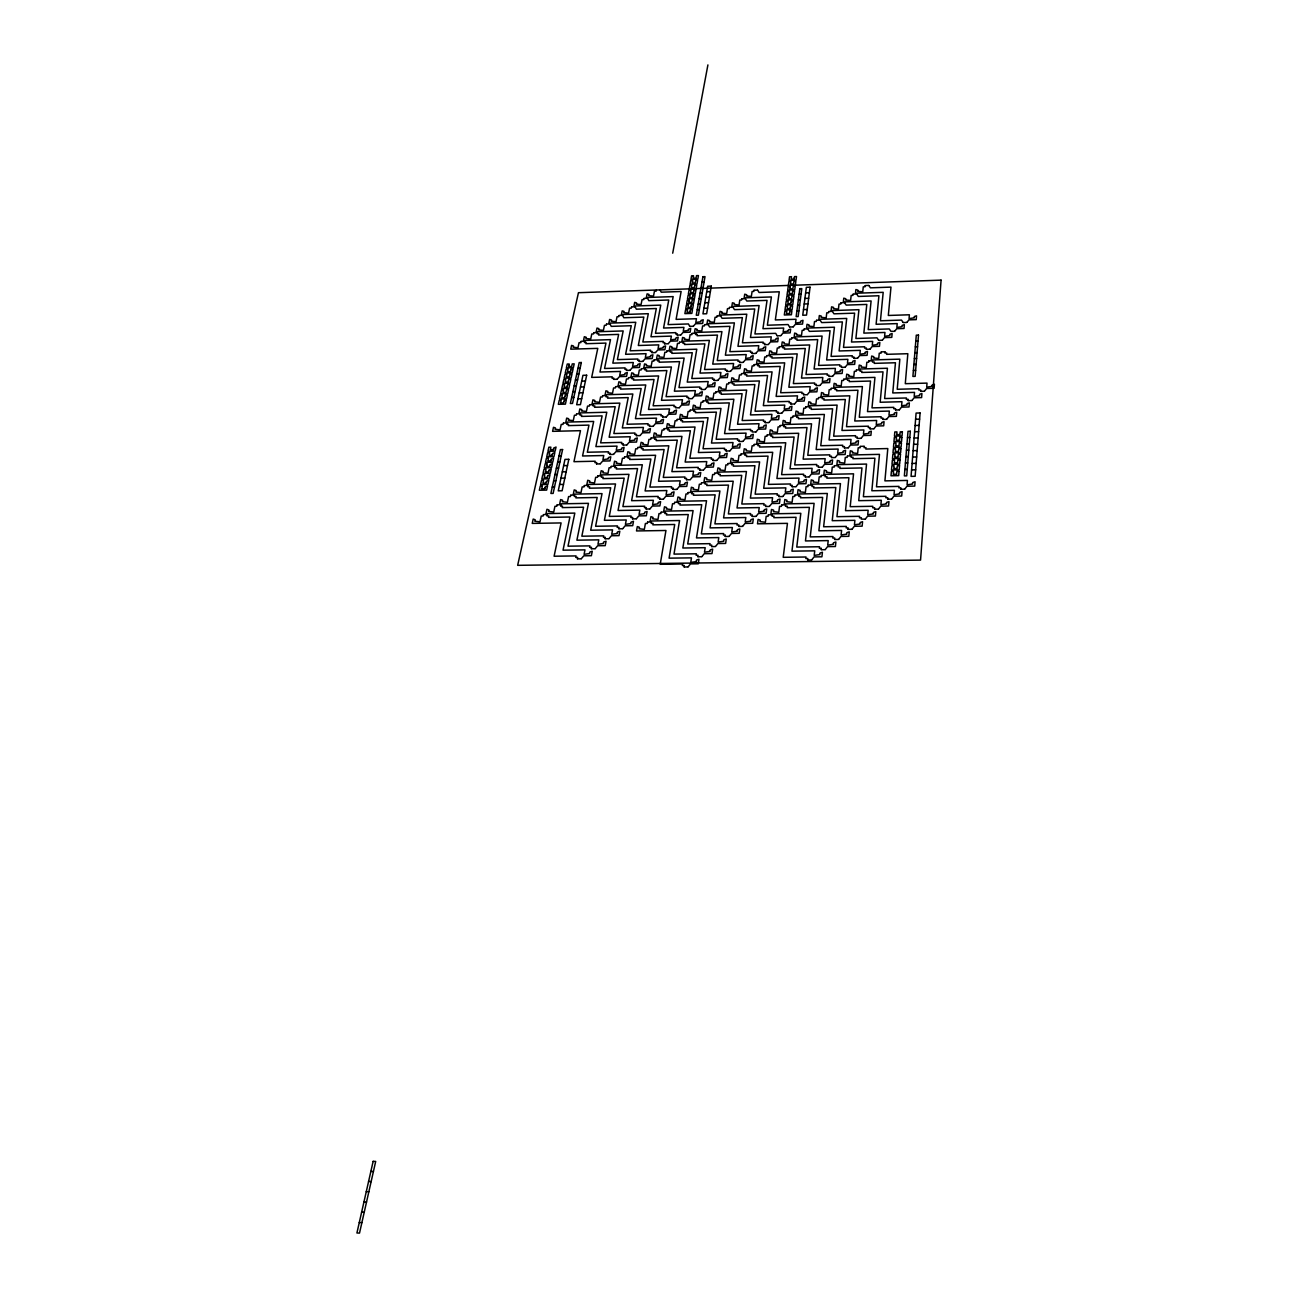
<?xml version="1.0" encoding="UTF-8"?>
<svg xmlns="http://www.w3.org/2000/svg" width="1298" height="1298" viewBox="0 0 1298 1298"><rect width="100%" height="100%" fill="white"/><g stroke="black" fill="none" stroke-linecap="round" stroke-linejoin="round"><path stroke-width="1.5" d="M924.565 391.104L926.61 388.491L934.122 388.297L934.414 384.257L932.256 384.954A2.385 1.655 -6.9 0 0 932.159 386.366L926.707 387.145L927.015 383.105L905.29 383.689L907.837 353.705L886.615 354.322L886.745 353.007L884.928 353.056L885.041 351.888M920.606 391.201L920.704 389.984L918.838 390.033L918.952 388.686L897.21 389.27L899.839 359.157L871.266 359.968L871.656 356.041L873.651 356.609A2.336 1.606 -8.3 0 1 873.522 357.988L878.746 358.459L879.249 353.218L881.05 353.17L881.164 352.001M904.803 489.038L906.961 486.247L914.733 486.101L915.074 481.753L912.835 482.483A2.466 1.785 -7.2 0 0 912.721 483.992L907.075 484.787L907.416 480.438L884.912 480.877L887.8 448.556L865.831 449.043L865.977 447.632L864.095 447.68L864.225 446.415M912.023 400.417L914.084 397.788L921.612 397.594L921.921 393.537L919.763 394.235A2.385 1.671 -7.2 0 0 919.649 395.663L914.198 396.442L914.522 392.385L892.764 392.953L895.458 362.759L874.219 363.359L874.349 362.061L872.532 362.11L872.645 360.925M900.715 489.119L900.812 487.805L898.897 487.837L899.011 486.393L876.491 486.815L879.476 454.365L849.882 454.998L850.32 450.779L852.397 451.396A2.418 1.72 -8.8 0 1 852.234 452.872L857.637 453.424L858.205 447.794L860.087 447.761L860.217 446.496M908.048 400.514L908.162 399.297L906.296 399.346L906.41 397.983L884.636 398.551L887.426 368.243L858.805 369.054L859.211 365.095L861.207 365.663A2.336 1.606 -8.6 0 1 861.077 367.042L866.301 367.529L866.837 362.272L868.638 362.207L868.768 361.039M891.742 498.984L893.9 496.177L901.688 496.031L902.061 491.65L899.806 492.38A2.482 1.801 -7.5 0 0 899.692 493.905L894.03 494.716L894.403 490.336L871.85 490.758L874.901 458.226L852.9 458.681L853.046 457.269L851.18 457.318L851.31 456.036M899.417 409.795L901.493 407.15L909.038 406.955L909.363 402.867L907.205 403.564A2.401 1.671 -7.4 0 0 907.075 405.008L901.607 405.787L901.964 401.699L880.158 402.25L883.013 371.877L861.742 372.461L861.872 371.147L860.055 371.196L860.185 370.011M906.945 322.326L908.941 319.86L916.226 319.632L916.534 315.82L914.441 316.485A2.32 1.558 -7.4 0 0 914.327 317.815L909.054 318.594L909.379 314.781L888.319 315.463L890.98 287.118L870.406 287.832L868.897 285.544M887.637 499.065L887.751 497.734L885.82 497.767L885.95 496.307L863.381 496.712L866.545 464.067L836.902 464.668L837.356 460.417L839.433 461.05A2.434 1.736 -9.1 0 1 839.271 462.542L844.674 463.094L845.274 457.431L847.156 457.399L847.286 456.117M895.442 409.892L895.555 408.659L893.689 408.708L893.819 407.345L871.996 407.88L874.949 377.394L846.28 378.172L846.702 374.197L848.714 374.765A2.353 1.623 -8.8 0 1 848.551 376.16L853.792 376.647L854.344 371.358L856.161 371.309L856.291 370.108M903.1 322.456L901.526 320.087L880.45 320.768L883.192 292.326L855.479 293.251L855.885 289.551L857.816 290.071A2.272 1.509 -8.6 0 1 857.67 291.369L862.748 291.774L863.267 286.842L865.02 286.777L865.133 285.674M878.6 508.978L880.774 506.155L888.578 506.009L888.968 501.612L886.712 502.342A2.482 1.801 -7.9 0 0 886.583 503.884L880.904 504.679L881.31 500.282L858.724 500.671L861.953 467.945L839.903 468.383L840.066 466.956L838.184 467.004L838.313 465.722L834.5 465.658M886.745 419.205L888.838 416.544L896.383 416.366L896.74 412.261L894.565 412.959A2.401 1.687 -7.7 0 0 894.436 414.403L888.968 415.182L889.341 411.077L867.502 411.612L870.52 381.044L849.2 381.612L849.346 380.282L847.513 380.33L847.643 379.146L843.96 379.113M894.728 331.201L896.74 328.719L904.041 328.491L904.365 324.646L902.272 325.327A2.32 1.574 -7.6 0 0 902.159 326.658L896.853 327.437L897.21 323.608L876.101 324.273L878.924 295.749L858.319 296.447L856.81 294.143M874.479 509.059L874.609 507.729L872.678 507.761L872.808 506.285L850.206 506.674L853.549 473.819L823.841 474.403L824.327 470.119L826.404 470.752A2.434 1.736 -9.5 0 1 826.226 472.245L831.645 472.813L832.278 467.118L834.16 467.085L834.29 465.804M882.754 419.303L882.883 418.07L881.018 418.118L881.147 416.739L859.292 417.258L862.407 386.577L833.689 387.339L834.143 383.348L836.139 383.916A2.353 1.623 -9.1 0 1 835.977 385.328L841.218 385.814L841.802 380.492L843.619 380.444L843.749 379.243M865.377 519.038L867.583 516.182L875.404 516.052L875.809 511.623L873.554 512.353A2.482 1.817 -8.2 0 0 873.408 513.911L867.713 514.706L868.135 510.276L845.517 510.666L848.908 477.713L826.842 478.135L827.004 476.707L825.106 476.739L825.252 475.457M874.008 428.681L876.118 426.004L883.678 425.825L884.052 421.688L881.877 422.385A2.401 1.687 -8 0 0 881.731 423.846L876.247 424.624L876.637 420.487L854.765 421.006L857.946 390.244L836.593 390.812L836.739 389.481L834.922 389.514L835.052 388.313M882.445 340.108L884.473 337.61L891.775 337.383L892.132 333.537L890.039 334.203A2.32 1.574 -7.9 0 0 889.909 335.549L884.603 336.328L884.96 332.466L863.835 333.115L866.804 304.43L846.166 305.111L844.657 302.807M870.017 428.762L870.131 427.529L868.265 427.561L868.411 426.182L846.507 426.701L849.801 395.825L821.017 396.571L821.504 392.548L823.5 393.132A2.353 1.639 -9.4 0 1 823.338 394.527L828.578 395.03L829.195 389.676L831.012 389.627L831.158 388.427M878.6 340.238L877.026 337.837L855.885 338.486L858.935 309.687L831.142 310.595L831.58 306.831L833.511 307.366A2.288 1.525 -9.1 0 1 833.365 308.681L838.427 309.102L839.011 304.105L840.763 304.04L840.893 302.921M852.088 529.146L854.311 526.274L862.148 526.161L862.57 521.699L860.314 522.429A2.499 1.833 -8.5 0 0 860.152 524.003L854.457 524.798L854.895 520.336L832.229 520.693L835.815 487.529L813.7 487.934L813.862 486.507L811.98 486.539L812.126 485.241M861.191 438.205L863.316 435.511L870.893 435.333L871.299 431.179L869.108 431.877A2.418 1.704 -8.3 0 0 868.962 433.337L863.462 434.116L863.868 429.963L841.964 430.465L845.306 399.508L823.922 400.06L824.068 398.713L822.251 398.762L822.397 397.545M870.098 349.081L872.159 346.55L879.46 346.339L879.833 342.461L877.724 343.126A2.32 1.59 -8.1 0 0 877.594 344.489L872.288 345.268L872.662 341.39L851.504 342.023L854.619 313.159L833.949 313.824L832.456 311.488M847.967 529.211L848.097 527.864L846.166 527.897L846.312 526.404L823.63 526.761L827.329 493.467L797.524 494.003L798.059 489.671L800.12 490.32A2.45 1.769 -10.1 0 1 799.941 491.828L805.36 492.429L806.058 486.653L807.94 486.604L808.086 485.322M857.199 438.286L857.329 437.037L855.463 437.069L855.593 435.69L833.673 436.193L837.113 405.106L808.297 405.836L808.8 401.78L810.796 402.38A2.369 1.639 -9.7 0 1 810.617 403.792L815.874 404.295L816.523 398.908L818.34 398.859L818.486 397.642M866.253 349.194L866.366 348.026L864.565 348.075L864.695 346.777L843.505 347.41L846.718 318.432L818.876 319.324L819.33 315.544L821.261 316.079A2.288 1.541 -9.4 0 1 821.099 317.393L826.177 317.832L826.777 312.802L828.546 312.753L828.692 311.617M838.735 539.319L840.958 536.431L848.811 536.317L849.265 531.823L846.994 532.569A2.499 1.833 -8.9 0 0 846.831 534.127L841.12 534.938L841.591 530.444L818.876 530.785L822.64 497.41L800.493 497.799L800.655 496.355L798.773 496.388L798.935 495.073M848.308 447.778L850.466 445.068L858.043 444.906L858.465 440.703L856.274 441.417A2.418 1.72 -8.6 0 0 856.128 442.878L850.612 443.673L851.034 439.487L829.098 439.973L832.602 408.821L811.185 409.357L811.347 407.994L809.514 408.043L809.66 406.826M857.702 358.086L859.763 355.555L867.08 355.344L867.486 351.433L865.36 352.115A2.336 1.59 -8.4 0 0 865.231 353.478L859.893 354.24L860.298 350.346L839.108 350.963L842.37 321.92L821.666 322.585L820.19 320.233M834.598 539.368L834.728 538.021L832.797 538.053L832.959 536.545L810.228 536.885L814.106 503.364L784.252 503.9L784.803 499.535L786.864 500.184A2.45 1.769 -10.5 0 1 786.685 501.709L792.105 502.31L792.835 496.485L794.717 496.453L794.879 495.155M844.317 447.859L844.446 446.593L842.58 446.642L842.726 445.23L820.758 445.717L824.376 414.451L795.512 415.149L796.015 411.077L798.027 411.677A2.369 1.655 -10 0 1 797.848 413.089L803.105 413.608L803.77 408.189L805.604 408.14L805.75 406.923M853.824 358.199L853.954 357.015L852.153 357.064L852.283 355.766L831.077 356.382L834.436 327.226L806.545 328.102L807.015 324.305L808.962 324.841A2.288 1.541 -9.6 0 1 808.784 326.171L813.878 326.609L814.495 321.547L816.264 321.498L816.41 320.363M825.285 549.541L827.54 546.636L835.409 546.523L835.88 541.996L833.608 542.742A2.499 1.85 -9.3 0 0 833.43 544.333L827.702 545.128L828.205 540.601L805.458 540.942L809.384 507.34L787.205 507.713L787.383 506.252L785.485 506.285L785.647 504.971M835.36 457.399L837.535 454.673L845.128 454.511L845.566 450.292L843.359 451.006A2.418 1.72 -8.9 0 0 843.213 452.483L837.681 453.262L838.135 449.059L816.15 449.53L819.833 418.183L798.367 418.702L798.546 417.323L796.712 417.372L796.858 416.155M845.225 367.139L847.302 364.592L854.636 364.381L855.058 360.455L852.932 361.136A2.336 1.606 -8.6 0 0 852.786 362.499L847.448 363.278L847.87 359.351L826.648 359.968L830.055 330.73L809.319 331.379L807.859 329.027M853.046 294.273L852.916 295.392L851.164 295.457L850.612 300.422L845.55 300A2.272 1.525 -8.9 0 0 845.696 298.702L843.765 298.167L843.343 301.899L871.104 300.974L868.2 329.595L889.308 328.946L890.882 331.315L894.533 331.331M821.147 549.589L821.293 548.243L819.363 548.259L819.525 546.75L796.761 547.075L800.817 513.327L770.915 513.83L771.483 509.449L773.559 510.098A2.466 1.785 -10.9 0 1 773.348 511.639L778.784 512.239L779.546 506.382L781.428 506.35L781.607 505.052M831.353 457.48L831.499 456.215L829.617 456.247L829.779 454.835L807.778 455.306L811.558 423.829L782.645 424.527L783.181 420.422L785.176 421.023A2.385 1.671 -10.3 0 1 784.998 422.45L790.255 422.97L790.953 417.518L792.786 417.469L792.948 416.236M841.347 367.237L841.477 366.068L839.676 366.117L839.822 364.803L818.567 365.403L822.088 336.068L794.149 336.928L794.652 333.099L796.583 333.651A2.304 1.558 -9.9 0 1 796.42 334.981L801.499 335.436L802.148 330.341L803.933 330.276L804.079 329.14M821.228 475.539L821.082 476.82L819.2 476.853L818.535 482.596L813.116 482.012A2.434 1.752 -9.8 0 0 813.294 480.503L811.234 479.871L810.715 484.17L840.471 483.619L836.95 516.685L859.601 516.312L859.454 517.805L861.385 517.772L861.255 519.103L865.166 519.184M811.785 559.827L814.057 556.907L821.926 556.793L822.429 552.234L820.141 552.997A2.515 1.866 -9.7 0 0 819.963 554.587L814.219 555.382L814.738 550.839L791.958 551.147L796.063 517.318L773.835 517.691L774.03 516.215L772.132 516.247L772.31 514.917M822.348 467.069L824.522 464.343L832.132 464.181L832.602 459.93L830.396 460.644A2.434 1.736 -9.2 0 0 830.233 462.137L824.684 462.915L825.171 458.681L803.154 459.135L806.983 427.577L785.501 428.08L785.679 426.718L783.83 426.75L783.992 425.517M832.683 376.242L834.776 373.678L842.126 373.467L842.564 369.508L840.439 370.206A2.336 1.606 -8.9 0 0 840.277 371.585L834.939 372.348L835.377 368.405L814.106 369.005L817.691 339.589L796.923 340.222L797.086 338.94L795.317 339.005L795.463 337.853M807.616 559.876L807.778 558.497L805.847 558.529L806.009 557.004L783.213 557.313L787.448 523.354L757.497 523.824L758.097 519.411L760.157 520.076A2.466 1.801 -11.2 0 1 759.947 521.618L765.398 522.234L766.177 516.344L768.075 516.312L768.254 514.981M818.324 467.15L818.47 465.868L816.604 465.917L816.766 464.489L794.717 464.944L798.676 433.272L769.714 433.938L770.266 429.816L772.278 430.417A2.385 1.671 -10.6 0 1 772.083 431.861L777.34 432.396L778.07 426.896L779.903 426.847L780.082 425.614M809.254 476.804L811.445 474.046L819.07 473.9L819.573 469.616L817.351 470.347A2.434 1.736 -9.6 0 0 817.172 471.839L811.623 472.618L812.126 468.351L790.06 468.805L794.084 437.037L772.553 437.523L772.732 436.144L770.898 436.193L771.061 434.944M820.076 385.376L822.202 382.813L829.552 382.602L830.022 378.627L827.881 379.308A2.353 1.623 -9.2 0 0 827.718 380.703L822.348 381.482L822.818 377.507L801.515 378.091L805.263 348.497L784.446 349.113L784.625 347.832L782.856 347.88L783.002 346.728M805.231 476.885L805.377 475.587L803.511 475.636L803.673 474.208L781.607 474.646L785.728 442.764L756.718 443.413L757.302 439.259L759.298 439.86A2.385 1.687 -11 0 1 759.087 441.32L764.36 441.855L765.122 436.323L766.972 436.274L767.134 435.041M816.199 385.49L816.345 384.289L814.527 384.338L814.69 383.007L793.37 383.591L797.199 353.883L769.179 354.711L769.714 350.833L771.661 351.385A2.304 1.574 -10.4 0 1 771.466 352.748L776.561 353.202L777.275 348.042L779.043 347.994L779.206 346.842M796.096 486.588L798.302 483.813L805.944 483.667L806.464 479.368L804.241 480.082A2.434 1.752 -9.9 0 0 804.046 481.59L798.481 482.385L799.016 478.086L776.918 478.508L781.104 446.544L759.541 447.031L759.736 445.636L757.886 445.668L758.064 444.419M807.421 394.576L809.546 391.996L816.913 391.801L817.399 387.794L815.258 388.475A2.353 1.623 -9.5 0 0 815.079 389.887L809.709 390.649L810.195 386.658L788.86 387.226L792.754 357.453L771.921 358.053L772.099 356.755L770.314 356.804L770.477 355.652M792.056 486.653L792.218 485.355L790.336 485.403L790.514 483.959L768.4 484.381L772.699 452.304L743.64 452.921L744.257 448.751L746.253 449.368A2.401 1.687 -11.3 0 1 746.042 450.828L751.315 451.363L752.11 445.798L753.943 445.766L754.122 444.516M803.527 394.673L803.673 393.472L801.856 393.521L802.018 392.191L780.666 392.742L784.673 362.856L756.588 363.667L757.156 359.773L759.087 360.325A2.32 1.574 -10.7 0 1 758.892 361.688L764.003 362.158L764.733 356.966L766.518 356.918L766.68 355.749M782.856 496.42L785.095 493.629L792.737 493.5L793.273 489.168L791.05 489.881A2.45 1.769 -10.3 0 0 790.855 491.407L785.274 492.185L785.825 487.87L763.695 488.275L768.043 456.117L746.447 456.571L746.658 455.176L744.809 455.209L744.987 453.959M794.684 403.824L796.826 401.228L804.208 401.033L804.711 396.993L802.553 397.691A2.353 1.639 -9.8 0 0 802.375 399.103L796.988 399.881L797.507 395.858L776.139 396.409L780.195 366.442L759.33 367.042L759.508 365.728L757.724 365.776L757.902 364.608M778.816 496.485L778.995 495.187L777.096 495.219L777.291 493.775L755.144 494.181L759.606 461.893L730.498 462.494L731.131 458.291L733.127 458.908A2.401 1.704 -11.6 0 1 732.916 460.384L738.189 460.936L739.016 455.338L740.866 455.29L741.044 454.04M790.774 403.921L790.936 402.704L789.119 402.753L789.298 401.406L767.897 401.958L772.067 371.893L743.932 372.672L744.533 368.746L746.464 369.313A2.32 1.59 -11 0 1 746.253 370.693L751.364 371.163L752.126 365.939L753.911 365.89L754.089 364.722M765.512 506.382L765.674 505.068L763.792 505.1L763.987 503.64L741.807 504.03L746.447 471.531L717.291 472.115L717.94 467.88L719.952 468.513A2.401 1.704 -12 0 1 719.725 469.99L725.014 470.557L725.858 464.911L727.707 464.879L727.902 463.613M777.973 413.218L778.135 412.001L776.301 412.034L776.496 410.687L755.063 411.223L759.395 380.963L731.228 381.726L731.829 377.783L733.776 378.351A2.32 1.59 -11.3 0 1 733.548 379.73L738.676 380.217L739.471 374.96L741.255 374.911L741.434 373.727M789.525 326.901L788.081 324.549L767.361 325.214L771.401 296.95L744.143 297.875L744.711 294.192L746.593 294.711A2.255 1.493 -10.8 0 1 746.399 295.993L751.347 296.415L752.094 291.498L753.814 291.45L753.976 290.346M795.366 285.057L795.852 281.39L793.889 281.471L793.565 283.905L790.514 284.019L790.839 281.569L788.876 281.634L788.373 285.3M791.666 337.967L791.52 339.119L789.752 339.167L789.07 344.294L783.976 343.84A2.304 1.558 -10.2 0 0 784.154 342.494L782.223 341.942L781.688 345.787L809.676 344.96L806.009 374.473L827.28 373.889L827.134 375.203L828.951 375.154L828.805 376.339L832.489 376.371M769.552 506.301L771.807 503.51L779.465 503.364L780.033 499.016L777.794 499.746A2.45 1.769 -10.6 0 0 777.583 501.255L772.002 502.05L772.57 497.702L750.406 498.091L754.933 465.722L733.305 466.16L733.5 464.749L731.65 464.798L731.845 463.532M781.867 413.121L784.041 410.493L791.439 410.314L791.958 406.258L789.801 406.955A2.369 1.655 -10.1 0 0 789.622 408.367L784.219 409.146L784.755 405.09L763.338 405.641L767.556 375.495L746.658 376.063L746.853 374.749L745.068 374.798L745.247 373.629M793.289 326.788L795.366 324.322L802.521 324.094L803.008 320.314L800.931 320.979A2.288 1.541 -9.7 0 0 800.752 322.293L795.544 323.056L796.031 319.276L775.344 319.941L779.271 291.79L759.054 292.488L757.675 290.217M756.166 516.247L758.438 513.44L766.112 513.31L766.696 508.913L764.457 509.643A2.45 1.785 -11 0 0 764.246 511.185L758.649 511.964L759.233 507.583L737.037 507.972L741.742 475.376L720.066 475.814L720.293 474.403L718.443 474.435L718.638 473.153M769 422.467L771.174 419.822L778.589 419.643L779.141 415.571L776.967 416.269A2.369 1.655 -10.4 0 0 776.772 417.696L771.369 418.459L771.921 414.387L750.487 414.922L754.868 384.581L733.938 385.149L734.133 383.819L732.348 383.867L732.526 382.683M780.893 335.582L782.986 333.115L790.141 332.888L790.66 329.075L788.567 329.741A2.288 1.541 -10 0 0 788.389 331.087L783.165 331.85L783.668 328.037L762.948 328.686L767.037 300.373L746.788 301.039L745.409 298.767L741.904 298.751M752.126 516.312L752.305 514.998L750.406 515.03L750.617 513.57L728.389 513.943L733.208 481.217L704.019 481.785L704.684 477.534L706.68 478.167A2.418 1.72 -12.4 0 1 706.453 479.66L711.742 480.228L712.634 474.549L714.484 474.516L714.679 473.235M765.09 422.564L765.268 421.331L763.435 421.379L763.63 420.017L742.164 420.536L746.658 390.081L718.443 390.828L719.076 386.853L721.007 387.437A2.336 1.606 -11.6 0 1 720.796 388.816L725.906 389.303L726.734 384.03L728.519 383.981L728.697 382.796M777.113 335.695L775.685 333.343L754.933 333.975L759.119 305.549L731.829 306.458L732.413 302.759L734.295 303.278A2.255 1.493 -11.1 0 1 734.084 304.576L739.049 304.981L739.811 300.049L741.547 300L741.71 298.881M742.716 526.242L745.003 523.419L752.694 523.289L753.311 518.875L751.055 519.606A2.466 1.785 -11.4 0 0 750.828 521.147L745.214 521.942L745.831 517.529L723.586 517.902L728.486 485.095L706.777 485.517L707.004 484.089L705.139 484.122L705.349 482.84M756.053 431.861L758.259 429.2L765.674 429.038L766.242 424.917L764.068 425.63A2.385 1.671 -10.7 0 0 763.873 427.058L758.454 427.837L759.022 423.732L737.556 424.251L742.099 393.716L721.136 394.268L721.347 392.937L719.546 392.986L719.741 391.785M768.416 344.441L770.525 341.942L777.713 341.731L778.232 337.902L776.139 338.567A2.304 1.558 -10.2 0 0 775.961 339.914L770.72 340.676L771.255 336.847L750.487 337.48L754.738 308.989L734.457 309.654L733.094 307.35M738.659 526.307L738.854 524.976L736.956 525.009L737.167 523.532L714.906 523.889L719.903 490.969L690.666 491.52L691.363 487.237L693.359 487.87A2.418 1.736 -12.7 0 1 693.116 489.362L698.405 489.946L699.33 484.235L701.18 484.203L701.391 482.921M764.636 344.554L764.798 343.402L763.029 343.451L763.208 342.169L742.424 342.802L746.772 314.197L719.449 315.089L720.049 311.358L721.931 311.877A2.255 1.509 -11.3 0 1 721.72 313.191L726.669 313.613L727.48 308.648L729.2 308.583L729.379 307.48M725.128 536.366L725.322 535.019L723.424 535.052L723.651 533.575L701.342 533.916L706.534 500.768L677.231 501.288L677.962 496.988L679.957 497.621A2.434 1.736 -13.1 0 1 679.698 499.13L685.003 499.714L685.961 493.97L687.81 493.938L688.021 492.656M739.13 441.385L739.308 440.152L737.475 440.184L737.686 438.805L716.155 439.292L720.974 408.464L692.678 409.162L693.359 405.154L695.29 405.739A2.336 1.623 -12.3 0 1 695.047 407.134L700.174 407.637L701.066 402.299L702.851 402.25L703.045 401.05M752.094 353.445L752.272 352.277L750.504 352.326L750.682 351.044L729.865 351.661L734.376 322.894L707.004 323.754L707.621 320.006L709.503 320.541A2.272 1.509 -11.6 0 1 709.292 321.839L714.241 322.277L715.068 317.28L716.804 317.231L716.999 316.112M729.184 536.301L731.504 533.446L739.195 533.332L739.828 528.886L737.572 529.616A2.466 1.801 -11.8 0 0 737.345 531.174L731.715 531.969L732.364 527.523L710.071 527.88L715.149 494.863L693.408 495.268L693.635 493.824L691.785 493.857L691.996 492.575M743.056 441.304L745.263 438.627L752.694 438.464L753.294 434.327L751.104 435.025A2.385 1.671 -11 0 0 750.909 436.485L745.474 437.248L746.074 433.126L724.56 433.629L729.281 402.899L708.27 403.435L708.481 402.104L706.696 402.153L706.891 400.952M755.89 353.332L758.016 350.833L765.203 350.622L765.755 346.761L763.646 347.426A2.304 1.558 -10.5 0 0 763.451 348.773L758.21 349.535L758.762 345.69L737.962 346.323L742.375 317.637L722.061 318.302L720.698 315.982M715.587 546.409L717.908 543.538L725.631 543.424L726.28 538.962L724.024 539.692A2.482 1.817 -12.1 0 0 723.781 541.266L718.135 542.045L718.8 537.583L696.491 537.924L701.747 504.695L679.974 505.068L680.201 503.624L678.351 503.656L678.562 502.358M729.979 450.795L732.202 448.118L739.649 447.94L740.266 443.786L738.075 444.484A2.385 1.687 -11.4 0 0 737.864 445.944L732.413 446.723L733.029 442.569L711.482 443.056L716.382 412.131L695.339 412.667L695.566 411.32L693.765 411.352L693.976 410.152M743.3 362.272L745.441 359.757L752.629 359.546L753.213 355.668L751.088 356.333A2.304 1.574 -10.8 0 0 750.893 357.696L745.636 358.459L746.204 354.581L725.387 355.198L729.947 326.35L709.6 326.999L708.254 324.662M711.515 546.474L711.726 545.128L709.811 545.144L710.038 543.651L687.713 543.976L693.083 510.633L663.732 511.12L664.479 506.788L666.474 507.437A2.434 1.752 -13.5 0 1 666.215 508.946L671.52 509.546L672.51 503.77L674.36 503.738L674.587 502.44M726.036 450.877L726.231 449.627L724.398 449.66L724.609 448.281L703.045 448.751L708.043 417.729L679.698 418.41L680.395 414.37L682.326 414.954A2.353 1.623 -12.6 0 1 682.083 416.366L687.21 416.885L688.135 411.498L689.919 411.45L690.13 410.249M739.503 362.385L739.665 361.217L737.897 361.266L738.091 359.968L717.242 360.568L721.915 331.623L694.495 332.466L695.144 328.702L697.01 329.238A2.272 1.525 -11.9 0 1 696.783 330.552L701.764 330.99L702.607 325.96L704.343 325.912L704.538 324.776M701.91 556.582L704.262 553.694L711.985 553.581L712.667 549.086L710.379 549.817A2.482 1.817 -12.6 0 0 710.152 551.407L704.49 552.185L705.187 547.691L682.829 548.016L688.264 514.56L666.458 514.933L666.701 513.473L664.836 513.505L665.063 512.207M716.821 460.336L719.076 457.642L726.539 457.48L727.172 453.294L724.965 454.008A2.401 1.687 -11.7 0 0 724.755 455.468L719.287 456.247L719.936 452.061L698.356 452.531L703.419 421.428L682.342 421.931L682.57 420.568L680.769 420.617L680.979 419.4M730.628 371.26L732.786 368.729L740.006 368.518L740.59 364.624L738.481 365.29A2.32 1.574 -11.1 0 0 738.27 366.653L732.997 367.431L733.597 363.521L712.732 364.121L717.453 335.095L697.075 335.728L697.286 334.462L695.55 334.527L695.744 333.391M697.837 556.631L698.048 555.284L696.134 555.301L696.377 553.792L674.003 554.1L679.552 520.53L650.168 521.017L650.931 516.636L652.926 517.302A2.434 1.752 -13.9 0 1 652.667 518.827L657.972 519.427L658.995 513.602L660.844 513.57L661.071 512.272M712.894 460.417L713.089 459.168L711.239 459.2L711.466 457.805L689.871 458.259L695.03 427.026L666.637 427.707L667.367 423.635L669.297 424.235A2.353 1.639 -12.9 0 1 669.038 425.647L674.181 426.182L675.122 420.763L676.923 420.714L677.134 419.497M726.831 371.358L727.01 370.19L725.241 370.238L725.436 368.94L704.554 369.524L709.373 340.401L681.921 341.228L682.586 337.431L684.468 337.967A2.272 1.525 -12.2 0 1 684.224 339.297L689.206 339.752L690.082 334.689L691.818 334.641L692.012 333.505M684.062 566.853L684.289 565.49L682.375 565.506L682.618 563.997L660.211 564.289L665.955 530.493L636.507 530.947L637.318 526.55L639.314 527.215A2.45 1.769 -14.3 0 1 639.038 528.757L644.343 529.357L645.398 523.5L647.264 523.467L647.491 522.153M699.654 470.006L699.865 468.74L698.032 468.789L698.259 467.377L676.615 467.815L681.953 436.388L653.527 437.053L654.257 432.948L656.204 433.548A2.369 1.639 -13.2 0 1 655.944 434.992L661.088 435.511L662.061 430.06L663.862 430.011L664.073 428.794M714.095 380.395L714.289 379.211L712.505 379.259L712.716 377.945L691.802 378.529L696.783 349.211L669.281 350.038L669.979 346.209L671.845 346.761A2.288 1.541 -12.5 0 1 671.601 348.091L676.582 348.545L677.491 343.451L679.243 343.402L679.438 342.266M688.151 566.804L690.52 563.9L698.259 563.803L698.973 559.26L696.685 560.006A2.499 1.833 -13 0 0 696.426 561.596L690.763 562.391L691.477 557.864L669.087 558.156L674.717 524.489L652.862 524.846L653.121 523.386L651.255 523.419L651.482 522.088M703.597 469.941L705.869 467.215L713.348 467.069L713.997 462.851L711.807 463.564A2.401 1.704 -12.1 0 0 711.564 465.041L706.096 465.82L706.761 461.601L685.149 462.056L690.374 430.758L669.281 431.244L669.508 429.881L667.707 429.93L667.918 428.697M715.912 391.899L715.717 393.083L713.932 393.132L713.073 398.454L707.962 397.951A2.336 1.606 -11.9 0 0 708.189 396.555L706.242 395.987L705.593 399.979L733.857 399.249L729.2 429.881L750.682 429.378L750.487 430.758L752.321 430.709L752.142 431.942L755.858 431.991M717.908 380.282L720.082 377.75L727.302 377.556L727.918 373.613L725.793 374.295A2.32 1.59 -11.4 0 0 725.582 375.674L720.293 376.436L720.909 372.51L700.011 373.094L704.895 343.889L684.484 344.505L684.711 343.24L682.959 343.289L683.17 342.153M690.309 479.579L692.597 476.853L700.076 476.707L700.758 472.456L698.551 473.17A2.401 1.72 -12.4 0 0 698.324 474.662L692.824 475.441L693.521 471.206L671.877 471.645L677.28 440.136L656.139 440.606L656.382 439.243L654.581 439.276L654.809 438.059M705.106 389.368L707.313 386.82L714.533 386.626L715.166 382.667L713.04 383.348A2.32 1.59 -11.7 0 0 712.813 384.727L707.524 385.49L708.173 381.547L687.242 382.115L692.272 352.732L671.829 353.332L672.072 352.066L670.32 352.115L670.531 350.963M686.366 479.66L686.577 478.378L684.727 478.427L684.971 476.999L663.294 477.437L668.811 445.798L640.336 446.431L641.098 442.326L643.029 442.926A2.369 1.655 -13.6 0 1 642.77 444.37L647.913 444.906L648.919 439.405L650.72 439.373L650.947 438.14M701.293 389.465L701.488 388.28L699.703 388.329L699.93 387.015L678.984 387.567L684.127 358.086L656.577 358.881L657.291 355.035L659.173 355.587A2.288 1.541 -12.8 0 1 658.913 356.934L663.895 357.388L664.836 352.277L666.588 352.229L666.799 351.077M676.956 489.281L679.26 486.539L686.756 486.393L687.453 482.126L685.247 482.84A2.418 1.72 -12.8 0 0 684.987 484.332L679.487 485.111L680.201 480.844L658.524 481.266L664.105 449.562L642.932 450.033L643.191 448.654L641.374 448.686L641.601 447.453M692.256 398.502L694.462 395.922L701.699 395.744L702.364 391.753L700.222 392.434A2.336 1.606 -12 0 0 699.995 393.829L694.69 394.592L695.355 390.633L674.392 391.185L679.6 361.623L659.124 362.207L659.352 360.925L657.615 360.974L657.826 359.822L654.289 359.789M672.997 489.362L673.208 488.064L671.358 488.113L671.601 486.685L649.909 487.091L655.604 455.274L627.064 455.874L627.859 451.736L629.79 452.353A2.369 1.655 -13.9 0 1 629.514 453.797L634.673 454.332L635.696 448.816L637.513 448.784L637.74 447.534M688.427 398.6L688.638 397.399L686.853 397.448L687.08 396.117L666.085 396.669L671.407 366.993L643.808 367.772L644.554 363.911L646.42 364.462A2.288 1.558 -13.1 0 1 646.161 365.825L651.158 366.279L652.115 361.136L653.868 361.087L654.078 359.919M663.521 499.032L665.842 496.274L673.337 496.128L674.068 491.845L671.845 492.559A2.418 1.736 -13.2 0 0 671.601 494.067L666.085 494.846L666.831 490.547L645.106 490.952L650.866 459.054L629.66 459.492L629.919 458.113L628.102 458.145L628.346 456.896M679.325 407.669L681.547 405.09L688.8 404.895L689.481 400.904L687.34 401.585A2.336 1.606 -12.3 0 0 687.096 402.98L681.774 403.759L682.472 399.752L661.477 400.303L666.847 370.547L646.339 371.131L646.582 369.833L644.83 369.881L645.057 368.713M693.424 326.155L695.582 323.721L702.607 323.494L703.24 319.746L701.163 320.395A2.255 1.509 -11.7 0 0 700.936 321.709L695.793 322.472L696.442 318.724L676.096 319.373L681.125 291.498L661.25 292.18L659.984 289.925M659.546 499.097L659.773 497.815L657.924 497.848L658.183 496.42L636.442 496.81L642.315 464.781L613.743 465.365L614.554 461.196L616.485 461.812A2.385 1.671 -14.3 0 1 616.209 463.272L621.353 463.824L622.423 458.275L624.241 458.226L624.468 456.977M689.725 326.269L688.411 323.948L668.048 324.597L673.175 296.609L646.388 297.518L647.102 293.867L648.919 294.386A2.223 1.46 -12.7 0 1 648.676 295.652L653.511 296.074L654.452 291.206L656.139 291.141L656.35 290.054M650.006 508.832L652.342 506.058L659.871 505.928L660.617 501.612L658.394 502.326A2.434 1.736 -13.5 0 0 658.118 503.835L652.602 504.614L653.365 500.298L631.607 500.687L637.545 468.578L616.307 469.016L616.582 467.621L614.765 467.653L615.009 466.404M666.328 416.901L668.567 414.289L675.836 414.111L676.534 410.087L674.392 410.768A2.336 1.623 -12.6 0 0 674.149 412.18L668.811 412.959L669.525 408.935L648.497 409.454L654.03 379.519L633.489 380.087L633.749 378.789L631.996 378.838L632.223 377.669M680.882 334.868L683.056 332.418L690.098 332.207L690.747 328.426L688.67 329.092A2.272 1.525 -12 0 0 688.443 330.406L683.267 331.168L683.932 327.388L663.57 328.037L668.762 299.984L648.838 300.665L647.588 298.394M646.047 508.913L646.274 507.599L644.425 507.632L644.684 506.204L622.894 506.577L628.962 474.338L600.341 474.906L601.169 470.72L603.099 471.336A2.385 1.671 -14.7 0 1 602.807 472.813L607.983 473.364L609.07 467.767L610.887 467.734L611.131 466.485M662.499 416.983L662.71 415.782L660.925 415.831L661.169 414.484L640.109 415.003L645.755 384.954L618.091 385.701L618.87 381.79L620.736 382.358A2.304 1.574 -13.7 0 1 620.46 383.721L625.458 384.208L626.48 378.984L628.232 378.935L628.475 377.767M677.183 334.981L677.378 333.846L675.641 333.911L675.869 332.645L655.474 333.278L660.763 305.127L633.943 306.02L634.673 302.353L636.491 302.872A2.239 1.476 -12.9 0 1 636.231 304.154L641.082 304.559L642.039 299.676L643.743 299.611L643.954 298.524M636.426 518.697L638.778 515.906L646.323 515.777L647.085 511.428L644.863 512.142A2.434 1.752 -13.9 0 0 644.587 513.667L639.054 514.446L639.833 510.114L618.043 510.487L624.176 478.167L602.889 478.589L603.164 477.177L601.347 477.21L601.607 475.944M653.267 426.166L655.522 423.554L662.807 423.375L663.521 419.319L661.38 420.017A2.353 1.623 -13 0 0 661.12 421.428L655.766 422.207L656.512 418.151L635.436 418.67L641.147 388.54L620.574 389.108L620.833 387.794L619.081 387.842L619.308 386.658M668.292 343.629L670.466 341.163L677.507 340.952L678.189 337.156L676.112 337.821A2.272 1.525 -12.3 0 0 675.869 339.151L670.693 339.898L671.374 336.117L650.963 336.75L656.317 308.518L636.377 309.184L635.144 306.912M632.451 518.762L632.694 517.448L630.828 517.48L631.104 516.036L609.281 516.393L615.528 483.959L586.858 484.511L587.718 480.276L589.649 480.909A2.401 1.687 -15 0 1 589.357 482.385L594.516 482.953L595.652 477.323L597.469 477.291L597.713 476.025M649.422 426.263L649.649 425.046L647.848 425.079L648.108 423.732L627.015 424.235L632.84 394.008L605.128 394.738L605.923 390.795L607.789 391.363A2.304 1.574 -14 0 1 607.513 392.742L612.51 393.229L613.565 387.988L615.317 387.94L615.56 386.755M664.56 343.743L664.771 342.607L663.035 342.656L663.262 341.39L642.851 342.007L648.302 313.694L621.418 314.57L622.18 310.871L623.997 311.39A2.239 1.476 -13.2 0 1 623.738 312.688L628.589 313.11L629.579 308.194L631.282 308.129L631.493 307.026M622.764 528.611L625.149 525.804L632.694 525.674L633.489 521.293L631.25 522.023A2.45 1.752 -14.3 0 0 630.974 523.565L625.425 524.343L626.236 519.963L604.397 520.32L610.709 487.788L589.406 488.194L589.681 486.782L587.864 486.815L588.124 485.549M640.125 435.495L642.413 432.851L649.698 432.688L650.444 428.616L648.286 429.297A2.353 1.639 -13.3 0 0 648.026 430.725L642.672 431.504L643.419 427.431L622.326 427.934L628.2 397.61L607.61 398.162L607.87 396.831L606.101 396.88L606.344 395.695M655.62 352.439L657.81 349.957L664.868 349.746L665.566 345.933L663.473 346.598A2.272 1.541 -12.6 0 0 663.229 347.929L658.054 348.691L658.751 344.879L638.324 345.495L643.824 317.101L623.851 317.75L622.618 315.463M618.789 528.675L619.032 527.361L617.183 527.377L617.459 525.917L595.604 526.274L602.029 493.613L573.31 494.149L574.203 489.898L576.134 490.53A2.401 1.687 -15.4 0 1 575.825 492.023L581.001 492.591L582.153 486.928L583.97 486.896L584.23 485.63M636.28 435.576L636.523 434.343L634.722 434.392L634.982 433.029L613.857 433.532L619.844 403.11L592.083 403.824L592.91 399.849L594.792 400.433A2.32 1.574 -14.3 0 1 594.5 401.812L599.498 402.315L600.585 397.026L602.337 396.977L602.58 395.793M651.888 352.553L652.115 351.401L650.363 351.45L650.606 350.184L630.147 350.784L635.76 322.293L608.843 323.153L609.622 319.438L611.439 319.973A2.239 1.476 -13.5 0 1 611.18 321.271L616.031 321.693L617.037 316.744L618.74 316.696L618.968 315.576M672.705 253.191L707.913 64.9M609.038 538.573L611.439 535.75L619 535.636L619.811 531.223L617.572 531.953A2.45 1.769 -14.7 0 0 617.28 533.494L611.715 534.273L612.559 529.876L590.687 530.217L597.177 497.475L575.841 497.88L576.134 496.453L574.316 496.485L574.576 495.203M626.934 444.857L629.222 442.212L636.523 442.05L637.302 437.945L635.128 438.643A2.369 1.639 -13.6 0 0 634.852 440.071L629.481 440.849L630.26 436.745L609.135 437.231L615.187 406.728L594.549 407.264L594.825 405.933L593.072 405.982L593.316 404.781M641.309 368.827L641.082 369.995L639.33 370.044L638.34 375.219L633.343 374.749A2.304 1.558 -13.4 0 0 633.619 373.386L631.737 372.834L630.99 376.712L658.621 375.949L653.137 405.803L674.149 405.268L673.922 406.615L675.706 406.566L675.495 407.767L679.114 407.815M642.883 361.298L645.09 358.8L652.164 358.589L652.894 354.76L650.785 355.425A2.288 1.541 -12.8 0 0 650.541 356.772L645.333 357.518L646.063 353.689L625.604 354.289L631.266 325.717L611.261 326.366L610.044 324.062M605.046 538.638L605.306 537.307L603.44 537.34L603.732 535.863L581.845 536.204L588.465 503.332L559.698 503.851L560.606 499.568L562.537 500.201A2.418 1.704 -15.8 0 1 562.229 501.709L567.388 502.294L568.589 496.582L570.406 496.55L570.682 495.268M623.072 444.938L623.316 443.705L621.515 443.754L621.774 442.375L600.633 442.861L606.799 412.245L578.989 412.942L579.833 408.951L581.715 409.535A2.32 1.59 -14.6 0 1 581.407 410.931L586.42 411.434L587.54 406.112L589.292 406.079L589.552 404.879M639.151 361.396L639.379 360.244L637.626 360.292L637.886 359.011L617.394 359.611L623.17 330.941L596.204 331.785L596.999 328.053L598.816 328.589A2.255 1.493 -13.8 0 1 598.54 329.887L603.408 330.325L604.446 325.344L606.15 325.295L606.393 324.176M595.23 548.6L597.648 545.76L605.225 545.647L606.069 541.201L603.813 541.947A2.45 1.769 -15.1 0 0 603.505 543.489L597.94 544.268L598.8 539.838L576.896 540.179L583.581 507.226L562.212 507.599L562.505 506.155L560.687 506.188L560.947 504.906M613.662 454.284L615.966 451.623L623.283 451.461L624.078 447.323L621.904 448.021A2.369 1.655 -14 0 0 621.628 449.465L616.242 450.244L617.037 446.123L595.879 446.593L602.11 415.895L581.439 416.415L581.715 415.068L579.963 415.117L580.206 413.916M630.082 370.19L632.321 367.691L639.395 367.48L640.141 363.618L638.032 364.284A2.288 1.541 -13.1 0 0 637.772 365.647L632.564 366.393L633.31 362.531L612.818 363.132L618.643 334.397L598.605 335.014L598.881 333.764L597.161 333.813L597.404 332.694M591.239 548.648L591.499 547.318L589.633 547.35L589.925 545.874L568.005 546.182L574.819 513.099L546.004 513.602L546.945 509.287L548.876 509.936A2.418 1.72 -16.2 0 1 548.551 511.444L553.727 512.029L554.944 506.301L556.777 506.269L557.053 504.971M609.8 454.365L610.044 453.116L608.243 453.164L608.519 451.785L587.329 452.239L593.673 421.444L565.814 422.11L566.691 418.102L568.556 418.686A2.336 1.59 -15 0 1 568.264 420.098L573.278 420.601L574.414 415.263L576.182 415.214L576.442 414.013M626.35 370.303L626.577 369.135L624.825 369.184L625.084 367.886L604.56 368.486L610.498 339.638L583.516 340.465L584.327 336.701L586.144 337.237A2.255 1.493 -14.1 0 1 585.852 338.551L590.72 338.989L591.791 333.992L593.511 333.927L593.738 332.807M581.342 558.675L583.792 555.82L591.369 555.706L592.245 551.244L589.973 551.975A2.466 1.785 -15.5 0 0 589.665 553.548L584.084 554.327L584.976 549.865L563.04 550.174L569.903 517.01L548.502 517.367L548.811 515.923L546.977 515.955L547.253 514.657M600.309 463.743L602.645 461.066L609.979 460.92L610.79 456.766L608.6 457.464A2.369 1.655 -14.3 0 0 608.324 458.908L602.921 459.687L603.748 455.533L582.559 455.987L588.951 425.111L568.264 425.614L568.54 424.268L566.772 424.3L567.031 423.099M617.215 379.13L619.471 376.615L626.561 376.42L627.323 372.526L625.214 373.207A2.304 1.558 -13.5 0 0 624.938 374.554L619.73 375.317L620.493 371.439L599.968 372.023L605.955 343.094L585.901 343.71L586.161 342.461L584.457 342.51L584.7 341.374M577.35 558.724L577.626 557.394L575.744 557.41L576.052 555.917L554.1 556.225L561.093 522.932L532.245 523.402L533.202 519.07L535.133 519.719A2.418 1.72 -16.6 0 1 534.792 521.228L539.984 521.828L541.234 516.052L543.067 516.02L543.343 514.722M596.447 463.824L596.707 462.575L594.89 462.623L595.182 461.228L573.959 461.682L580.482 430.676L552.591 431.342L553.483 427.302L555.349 427.886A2.336 1.606 -15.3 0 1 555.041 429.297L560.055 429.816L561.223 424.446L562.991 424.397L563.267 423.197M613.483 379.243L613.711 378.075L611.958 378.124L612.234 376.826L591.677 377.394L597.778 348.367L570.747 349.178L571.574 345.398L573.391 345.933A2.255 1.509 -14.4 0 1 573.099 347.264L577.967 347.718L579.07 342.672L580.79 342.623L581.033 341.488M701.991 282.153L704.068 282.072M701.05 287.604L703.143 287.523M865.328 285.544L868.719 285.43M706.712 291.726L710.379 291.596M754.17 290.217L757.513 290.103M700.093 293.072L702.202 293.007M644.149 298.394L647.442 298.28M805.636 292.861L809.368 292.731M705.788 297.226L709.454 297.096M799.097 294.224L801.077 294.143M699.151 298.572L701.245 298.508M853.24 294.143L856.631 294.029M804.922 298.41L808.654 298.28M704.846 302.742L708.53 302.629M798.367 299.773L800.363 299.708M698.194 304.105L700.303 304.04M631.704 306.896L634.982 306.782M804.208 303.992L807.94 303.862M841.088 302.791L844.495 302.677M729.59 307.35L732.932 307.237M703.905 308.291L707.588 308.178M797.637 305.354L799.617 305.29M697.237 309.654L699.346 309.589M619.178 315.446L622.472 315.349M803.478 309.605L807.226 309.476M796.891 310.968L798.887 310.903M828.887 311.488L832.294 311.374M717.194 315.982L720.536 315.868M606.588 324.046L609.898 323.932M816.604 320.217L820.028 320.119M704.733 324.646L708.091 324.549M689.871 326.382L693.229 326.285M903.278 322.569L906.75 322.472M593.949 332.677L597.258 332.58M789.687 327.015L793.094 326.918M804.273 329.011L807.697 328.897M692.223 333.375L695.582 333.262M677.329 335.111L680.687 334.998M581.244 341.358L584.538 341.26M777.275 335.825L780.682 335.711M791.877 337.837L795.301 337.723M679.649 342.137L683.008 342.023M664.722 343.873L668.081 343.759M878.762 340.352L882.251 340.254M764.798 344.668L768.221 344.57M915.804 340.968L918.027 340.903M779.417 346.696L782.84 346.598M666.994 350.947L670.368 350.833M652.05 352.667L655.409 352.569M915.333 346.809L917.556 346.744M866.415 349.308L869.903 349.211M752.256 353.559L755.679 353.462M881.374 351.872L884.863 351.758M766.875 355.62L770.314 355.522M914.847 352.683L917.086 352.618M639.314 361.525L642.672 361.428M854.003 358.313L857.491 358.216M739.665 362.499L743.089 362.402M577.967 368.34L580.092 368.275M914.376 358.572L916.599 358.508M868.962 360.893L872.467 360.795M754.284 364.592L757.724 364.478M641.52 368.697L644.895 368.6M626.512 370.417L629.887 370.319M913.889 364.495L916.128 364.43M576.718 374.132L578.843 374.067M841.526 367.366L845.014 367.269M726.994 371.488L730.433 371.39M856.502 369.979L860.006 369.881M741.629 373.597L745.084 373.5M628.67 377.637L632.061 377.54M575.452 379.957L577.594 379.892M913.403 370.449L915.642 370.384M613.63 379.357L617.021 379.276M581.699 381.141L585.43 381.044M714.257 380.525L717.697 380.428M574.187 385.798L576.328 385.749M728.908 382.65L732.364 382.553M580.449 386.999L584.181 386.901M615.771 386.626L619.162 386.528M572.921 391.672L575.063 391.623M816.377 385.62L819.882 385.522M579.2 392.888L582.932 392.791M701.455 389.595L704.911 389.514M831.353 388.28L834.874 388.183M716.123 391.753L719.579 391.672M602.791 395.663L606.198 395.566M571.639 397.577L573.797 397.512M577.934 398.794L581.682 398.697M920.785 391.331L924.354 391.233M803.689 394.803L807.21 394.722M688.589 398.729L692.045 398.632M818.697 397.512L822.218 397.415M703.256 400.904L706.729 400.822M589.763 404.749L593.154 404.651M908.243 400.644L911.813 400.563M790.953 404.051L794.473 403.97M805.961 406.777L809.481 406.696M690.341 410.103L693.813 410.022M576.653 413.867L580.06 413.786M895.62 410.022L899.206 409.925M778.135 413.348L781.672 413.267M662.661 417.112L666.117 417.031M793.159 416.106L796.696 416.009M677.345 419.351L680.817 419.27M563.478 423.051L566.885 422.97M882.948 419.432L886.534 419.351M765.268 422.694L768.789 422.596M915.609 419.254L919.601 419.157M649.584 426.393L653.056 426.312M780.276 425.468L783.83 425.387M664.284 428.648L667.756 428.567M915.106 425.484L919.114 425.387M870.195 428.908L873.797 428.827M636.442 435.706L639.914 435.625M767.345 434.895L770.898 434.814M914.619 431.731L918.627 431.634M651.158 437.994L654.646 437.913M857.378 438.416L860.98 438.335M907.497 437.588L909.817 437.523M739.292 441.515L742.845 441.434M914.116 438.01L918.14 437.929M623.235 445.084L626.723 445.003M754.333 444.37L757.886 444.289M637.951 447.388L641.439 447.323M906.978 443.884L909.298 443.835M913.614 444.322L917.654 444.241M860.412 446.35L864.046 446.269M844.495 447.988L848.097 447.907M726.215 451.006L729.768 450.941M609.963 454.495L613.451 454.414M559.049 455.76L561.239 455.712M741.255 453.894L744.825 453.813M906.458 450.228L908.778 450.179M624.679 456.847L628.183 456.766M913.111 450.666L917.167 450.584M557.702 461.974L559.909 461.926M847.497 455.971L851.131 455.906M831.531 457.61L835.149 457.545M713.056 460.563L716.61 460.482M905.939 456.604L908.275 456.555M912.608 457.042L916.664 456.961M596.609 463.97L600.098 463.889M563.64 465.625L567.486 465.544M728.113 463.467L731.683 463.386M611.342 466.339L614.846 466.258M556.355 468.205L558.562 468.156M905.42 462.997L907.756 462.948M912.088 463.451L916.161 463.37M562.31 471.872L566.155 471.791M818.503 467.296L822.137 467.215M699.833 470.152L703.386 470.071M555.009 474.468L557.215 474.435M714.89 473.089L718.459 473.024M904.884 469.438L907.221 469.389M597.94 475.879L601.445 475.814M911.585 469.892L915.658 469.811M560.963 478.167L564.825 478.086M553.646 480.763L555.852 480.731M821.439 475.393L825.074 475.311M805.409 477.015L809.043 476.95M686.528 479.789L690.098 479.725M559.616 484.479L563.478 484.414M701.601 482.775L705.171 482.694M584.457 485.484L587.962 485.42M552.267 487.091L554.489 487.058M808.297 485.16L811.948 485.095M792.234 486.799L795.869 486.734M673.159 489.492L676.729 489.427M688.232 492.494L691.818 492.429M570.893 495.122L574.414 495.057M900.893 489.265L904.609 489.184M795.09 495.009L798.757 494.944M778.995 496.631L782.645 496.566M659.725 499.243L663.294 499.178M674.798 502.277L678.4 502.212M557.264 504.825L560.801 504.76M887.816 499.195L891.531 499.13M781.818 504.89L785.468 504.825M765.69 506.512L769.341 506.447M646.209 509.043L649.795 508.978M661.299 512.126L664.884 512.061M543.57 514.576L547.091 514.527M874.674 509.189L878.389 509.141M768.465 514.835L772.132 514.771M752.288 516.458L755.955 516.393M632.613 518.908L636.198 518.843M647.718 522.007L651.32 521.958M738.838 526.453L742.505 526.404M618.951 528.821L622.553 528.757M848.146 529.357L851.877 529.308M725.306 536.512L728.973 536.447M605.209 538.784L608.811 538.735M834.776 539.53L838.508 539.465M711.693 546.62L715.36 546.555M591.401 548.794L595.003 548.746M821.326 549.752L825.074 549.687M698 556.777L701.683 556.728M577.513 558.87L581.131 558.821M807.81 560.022L811.558 559.973M684.241 566.999L687.924 566.95M370.871 1171.396L373.418 1171.494M368.567 1181.505L371.147 1181.602M366.263 1191.678L368.843 1191.775M363.959 1201.916L366.539 1202.013M361.623 1212.202L364.203 1212.3M359.27 1222.57L361.866 1222.667M692.58 281.585L692.24 282.964L695.241 282.867L695.663 280.449L697.61 280.384L696.961 284.002L690.098 284.246L690.731 280.628L692.678 280.546L692.58 281.585M692.775 296.317L692.678 297.453L689.676 297.567L690.098 295.117L688.151 295.181L687.502 298.848L694.414 298.621L695.063 294.954L693.116 295.019L692.775 296.236M693.44 276.766L693.1 278.145L696.085 278.032L696.507 275.63L698.438 275.565L697.805 279.167L690.958 279.411L691.591 275.809L693.521 275.744L693.44 276.847M693.619 291.45L693.538 292.569L690.536 292.683L690.958 290.249L689.011 290.314L688.362 293.965L695.274 293.721L695.906 290.071L693.959 290.135L693.635 291.352M694.479 286.582L694.398 287.702L691.396 287.815L691.818 285.382L689.887 285.463L689.238 289.097L696.117 288.854L696.75 285.219L694.819 285.284L694.479 286.501M689.141 301.071L688.8 302.466L691.818 302.369L692.256 299.903L694.203 299.838L693.554 303.521L686.626 303.764L687.291 300.081L689.238 300.016L689.141 301.071M690.179 311.082L690.098 312.234L687.064 312.331L687.502 309.849L685.539 309.914L684.873 313.629L691.834 313.402L692.483 309.687L690.52 309.751L690.179 311.082M691.039 306.15L690.958 307.285L687.94 307.383L688.362 304.916L686.415 304.981L685.75 308.681L692.694 308.453L693.343 304.754L691.396 304.819L691.071 305.971M567.291 385.928L567.145 387.145L564.078 387.226L564.662 384.614L562.683 384.679L561.807 388.573L568.849 388.394L569.692 384.484L567.713 384.533L567.291 385.928M569.059 365.095L568.638 366.555L571.672 366.474L572.24 363.911L574.203 363.846L573.359 367.691L566.382 367.886L567.242 364.057L569.205 363.992L569.059 365.095M568.427 380.736L568.281 381.937L565.23 382.018L565.798 379.438L563.819 379.487L562.959 383.381L569.984 383.186L570.828 379.292L568.849 379.341L568.443 380.639M569.562 375.56L569.416 376.761L566.366 376.842L566.934 374.262L564.971 374.327L564.111 378.189L571.104 377.994L571.964 374.116L569.984 374.181L569.562 375.56M570.698 370.401L570.552 371.601L567.502 371.682L568.07 369.119L566.106 369.167L565.247 373.029L572.24 372.834L573.083 368.973L571.12 369.038L570.714 370.319M563.364 390.958L562.926 392.45L565.993 392.369L566.577 389.757L568.556 389.692L567.697 393.618L560.655 393.813L561.531 389.887L563.51 389.838L563.364 390.958M563.851 401.65L563.705 402.867L560.622 402.948L561.19 400.319L559.211 400.368L558.335 404.327L565.409 404.149L566.269 400.19L564.273 400.238L563.867 401.553M565.003 396.393L564.857 397.61L561.774 397.691L562.359 395.063L560.363 395.111L559.503 399.054L566.561 398.875L567.421 394.933L565.425 394.981L565.036 396.214M941.082 280.141L920.558 560.103L517.659 565.328L578.454 292.699L941.082 280.141M794.262 277.821L794.214 279.038L791.18 279.135L791.504 276.701L789.541 276.782L789.038 280.417L796.015 280.173L796.501 276.539L794.538 276.604L794.262 277.821M788.811 297.42L788.503 298.751L791.569 298.654L791.91 296.171L793.889 296.106L793.403 299.822L786.361 300.049L786.864 296.35L788.843 296.285L788.795 297.518M789.476 292.504L789.184 293.819L792.234 293.721L792.575 291.255L794.554 291.19L794.052 294.873L787.026 295.117L787.529 291.433L789.509 291.352L789.476 292.504M790.141 287.588L789.849 288.902L792.9 288.805L793.224 286.355L795.203 286.274L794.717 289.957L787.708 290.2L788.211 286.517L790.174 286.452L790.141 287.588M789.622 312.331L789.573 313.581L786.491 313.678L786.831 311.179L784.836 311.244L784.317 314.992L791.391 314.765L791.894 311.017L789.898 311.082L789.638 312.25M790.287 307.334L790.239 308.583L787.156 308.681L787.497 306.198L785.517 306.263L784.998 309.995L792.072 309.768L792.559 306.02L790.579 306.085L790.336 307.172M790.953 302.369L790.904 303.602L787.837 303.7L788.178 301.233L786.182 301.298L785.679 305.014L792.737 304.787L793.224 301.055L791.245 301.12L790.953 302.369M920.087 412.975L915.155 476.285L911.066 476.366L916.096 413.072L920.087 412.975M910.32 431.261L906.702 475.863L904.365 475.895L908.016 431.309L910.32 431.261M918.497 335.095L915.155 376.371L912.9 376.436L916.291 335.16L918.497 335.095M899.043 471.336L898.687 475.636L890.996 475.798L891.369 471.482L893.527 471.434L893.446 472.391A1.72 1.233 -7.8 0 1 893.365 473.348L893.284 474.305L896.642 474.241L896.723 473.283A1.72 1.233 -7.6 0 1 896.804 472.326L896.886 471.369L899.043 471.336M899.53 465.609L899.173 469.892L891.499 470.054L891.872 465.755L894.03 465.722L893.949 466.663A1.72 1.233 -7.8 0 1 893.868 467.621L893.787 468.578L897.129 468.513L897.21 467.556A1.72 1.233 -7.6 0 1 897.291 466.599L897.372 465.658L899.53 465.609M900.017 459.898L899.66 464.181L891.986 464.327L892.359 460.06L894.517 460.011L894.436 460.968A1.704 1.217 -7.8 0 1 894.354 461.91L894.273 462.867L897.616 462.802L897.697 461.845A1.72 1.217 -7.6 0 1 897.778 460.904L897.859 459.946L900.017 459.898M900.488 454.235L900.131 458.486L892.489 458.648L892.862 454.397L895.003 454.349L894.922 455.29A1.704 1.217 -7.8 0 1 894.841 456.231L894.76 457.172L898.102 457.107L898.184 456.166A1.704 1.217 -7.6 0 1 898.248 455.225L898.33 454.268L900.488 454.235M900.958 448.573L900.617 452.807L892.975 452.97L893.349 448.751L895.49 448.702L895.409 449.643A1.704 1.217 -7.8 0 1 895.328 450.584L895.247 451.526L898.573 451.444L898.654 450.503A1.704 1.217 -7.6 0 1 898.735 449.562L898.816 448.621L900.958 448.573M901.445 442.959L901.088 447.177L893.478 447.339L893.835 443.121L895.977 443.072L895.896 444.013A1.704 1.201 -7.7 0 1 895.815 444.938L895.734 445.879L899.06 445.814L899.141 444.873A1.704 1.201 -7.6 0 1 899.222 443.932L899.287 443.007L901.445 442.959M901.915 437.345L901.558 441.547L893.965 441.726L894.322 437.523L896.464 437.475L896.383 438.399A1.704 1.201 -7.7 0 1 896.301 439.341L896.22 440.265L899.53 440.2L899.611 439.259A1.704 1.201 -7.6 0 1 899.692 438.335L899.774 437.394L901.915 437.345M902.386 431.78L902.029 435.95L894.452 436.128L894.809 431.942L896.95 431.893L896.869 432.818A1.687 1.201 -7.7 0 1 896.788 433.759L896.707 434.684L900.001 434.603L900.082 433.678A1.687 1.201 -7.6 0 1 900.163 432.753L900.244 431.828L902.386 431.78M810.066 287.199L806.512 315.106L802.748 315.236L806.35 287.329L810.066 287.199M799.828 288.691L796.145 316.598L798.156 316.55L801.807 288.61L799.828 288.691M711.304 286.128L706.647 313.759L702.948 313.873L707.653 286.241L711.304 286.128M702.916 276.717L696.28 315.236L698.389 315.171L705.009 276.636L702.916 276.717M568.816 459.314L562.131 490.758L558.254 490.839L564.971 459.395L568.816 459.314M586.664 375.219L580.417 404.635L576.669 404.733L582.948 375.317L586.664 375.219M562.586 449.546L553.126 493.418L550.887 493.451L560.395 449.595L562.586 449.546M581.342 362.515L572.515 403.451L570.357 403.5L579.216 362.58L581.342 362.515M545.095 487.788L544.884 488.729L541.704 488.794L541.915 487.853A1.671 1.168 -16.1 0 0 542.11 486.912L542.321 485.971L540.276 486.02L539.335 490.238L546.636 490.109L547.561 485.874L545.29 486.847A1.671 1.184 -15.9 0 0 545.095 487.788M546.328 482.175L546.117 483.099L542.937 483.164L543.148 482.223A1.671 1.168 -16 0 0 543.359 481.298L543.554 480.357L541.509 480.406L540.585 484.608L547.87 484.462L548.778 480.26L546.523 481.234A1.671 1.168 -15.9 0 0 546.328 482.175M547.545 476.561L547.35 477.502L544.17 477.567L544.381 476.626A1.671 1.168 -15.9 0 0 544.592 475.701L544.787 474.776L542.742 474.808L541.818 478.994L549.086 478.865L550.011 474.662L547.756 475.636A1.671 1.168 -15.8 0 0 547.545 476.561M548.778 470.996L548.567 471.92L545.403 471.985L545.614 471.06A1.671 1.168 -15.9 0 0 545.809 470.119L546.02 469.195L543.976 469.243L543.051 473.413L550.32 473.267L551.228 469.097L548.973 470.054A1.671 1.168 -15.7 0 0 548.778 470.996M549.995 465.43L549.784 466.355L546.636 466.42L546.831 465.495A1.655 1.152 -15.8 0 0 547.042 464.587L547.237 463.662L545.209 463.694L544.284 467.848L551.52 467.702L552.429 463.548L550.19 464.506A1.655 1.152 -15.6 0 0 549.995 465.43M551.196 459.914L551.001 460.822L547.853 460.887L548.048 459.979A1.655 1.152 -15.7 0 0 548.259 459.054L548.454 458.129L546.426 458.178L545.517 462.315L552.737 462.169L553.646 458.032L551.407 458.989A1.655 1.152 -15.6 0 0 551.196 459.914M552.413 454.397L552.202 455.322L549.07 455.387L549.265 454.462A1.655 1.152 -15.6 0 0 549.476 453.554L549.671 452.645L547.642 452.678L546.734 456.799L553.938 456.653L554.846 452.531L552.607 453.489A1.655 1.152 -15.5 0 0 552.413 454.397M553.613 448.913L553.402 449.838L550.271 449.903L550.482 448.994A1.655 1.136 -15.6 0 0 550.677 448.07L550.871 447.161L548.843 447.21L547.934 451.315L555.138 451.152L556.031 447.047L553.808 448.005A1.655 1.136 -15.4 0 0 553.613 448.913M373.143 1161.353L356.918 1232.986L359.514 1233.1L375.69 1161.434L373.143 1161.353"/></g></svg>
